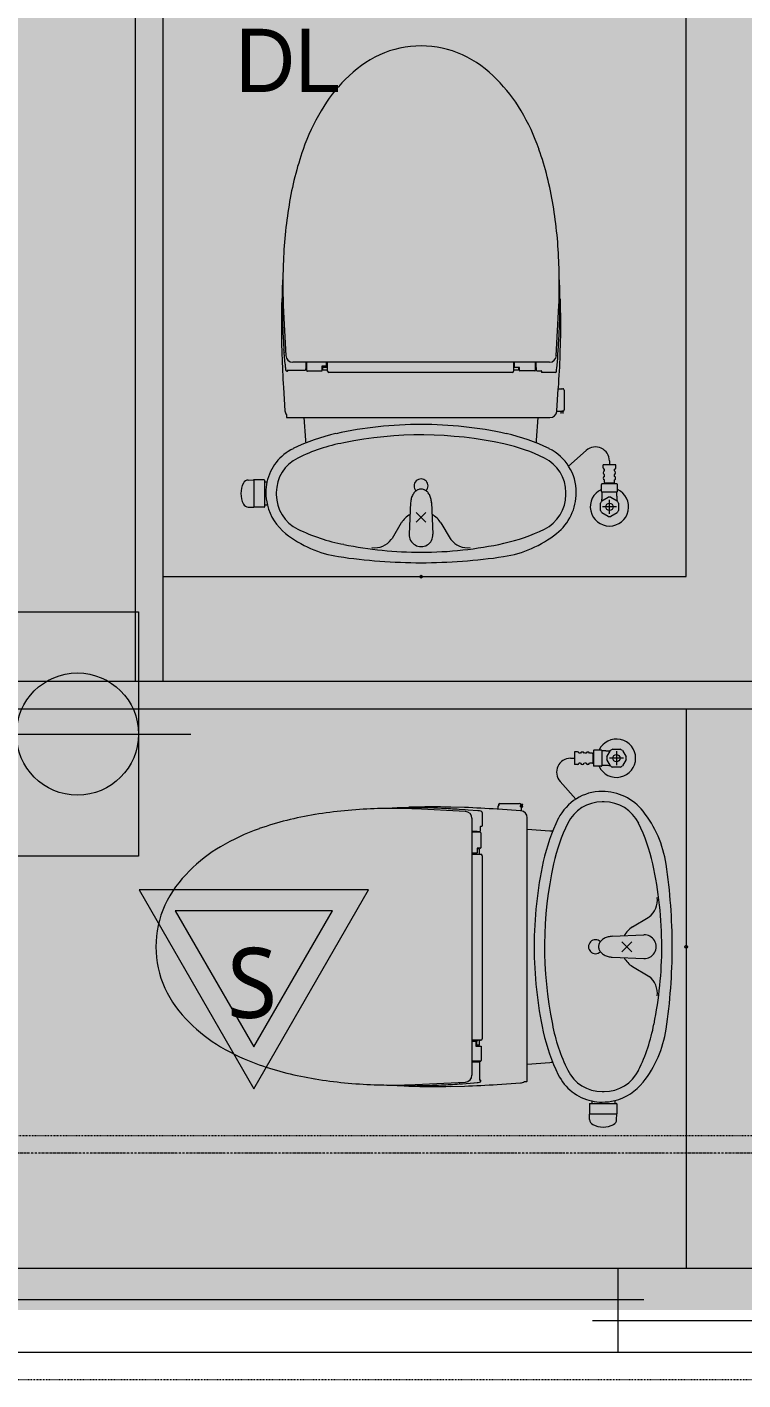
# Model space of a CAD drawing. Header units: millimetres. Extents: x -376000 to 292178, y -193032 to 188048.
# Drawn here: x -109615 to -108589, y 56524 to 58461 of the extents above; entities that cross this region are included whole.
import ezdxf

# ---------------------------------------------------------------- set-up
doc = ezdxf.new("R2010")
doc.units = ezdxf.units.MM
for name, pattern in [('VW-01 短破線', [2.116125, 1.058062, -1.058062]), ('ラインタイプ-1', [2.116531, 1.058062, -1.058469]), ('ラインタイプ-28', [1.058161, 0.705383, -0.352778]), ('ラインタイプ-6', [5.291531, 3.175, -1.058062, 0.352704, -0.705764])]:
    doc.linetypes.add(name, pattern=pattern)
for name, color, linetype, lineweight, true_color in [('02_0.25', 1, 'Continuous', 25, 0xff0000), ('03_0.15', 7, 'Continuous', 15, 0x990099), ('04_0.10', 7, 'Continuous', 9, 0x0099ff), ('05_0.05点線', 9, 'ラインタイプ-28', 5, 0x808080), ('06一点鎖線', 7, 'ラインタイプ-6', 9, 0x9999ff), ('08_ハッチ・色', 7, 'Continuous', 5, 0x888888)]:
    doc.layers.add(name, color=color, linetype=linetype, lineweight=lineweight, true_color=true_color)
for name, color, linetype, lineweight in [('07_文字・記号', 7, 'Continuous', 9), ('_塗（エリア） (2D)', 7, 'Continuous', 5), ('_天井プロット (2D)', 7, 'Continuous', 5), ('_平面図(既存部) (2D)', 7, 'Continuous', 5), ('_平面図（新設） (2D)', 7, 'Continuous', 5), ('_梁 (2D)', 7, 'Continuous', 5)]:
    doc.layers.add(name, color=color, linetype=linetype, lineweight=lineweight)
doc.styles.add('Yu Gothic UI (bold)', font='Yu Gothic UI.ttf')
doc.styles.add('ＭＳ Ｐゴシック', font='MS PGothic.ttf')

# ---------------------------------------------------------------- blocks, each defined once
blk = doc.blocks.new('塗（エリア） (2D)')
at = {"layer": '08_ハッチ・色', "linetype": 'Continuous', "lineweight": 0, "true_color": 0xa698ff, "transparency": 33554559}
blk.add_hatch(color=181, dxfattribs=at).paths.add_polyline_path([(-110447.7, 61723.6), (-109125.2, 61723.6), (-109125.2, 60984), (-108475.2, 60984), (-108475.2, 56623.6), (-110447.7, 56623.6)])
blk = doc.blocks.new('グループ-31')
at = {"layer": '03_0.15'}
for p, q in [((0, -60), (0, 60)), ((-1113.1, 15), (37, 15)), ((-37, -15), (1113.1, -15))]:
    blk.add_line(p, q, dxfattribs=at)
at = {"layer": '04_0.10'}
for p, q in [((-1113.1, 60), (1113.1, 60)), ((-1113.1, -60), (1113.1, -60))]:
    blk.add_line(p, q, dxfattribs=at)
blk = doc.blocks.new('シンボル-2')
at = {"layer": '02_0.25', "color": 7}
blk.add_blockref('グループ-31', (0, 0), dxfattribs=at)
blk = doc.blocks.new('平面図(既存部) (2D)')
at = {"layer": '06一点鎖線'}
blk.add_line((-96430.237, 56848.559), (-131430.237, 56848.559), dxfattribs=at)
at = {"layer": '04_0.10', "color": 7}
blk.add_blockref('シンボル-2', (-108767.737, 56623.559), dxfattribs=at)
blk = doc.blocks.new('グループ-752')
at = {"layer": '04_0.10'}
for p, q in [((-108836, 57414), (-108830.2, 57414)), ((-108830.2, 57423), (-108830.2, 57405)), ((-108826, 57423), (-108830.2, 57423)), ((-108821.7, 57421.3), (-108824.2, 57421.3)), ((-108813.7, 57421.3), (-108816.2, 57421.3)), ((-108805.2, 57421.3), (-108808.7, 57421.3)), ((-108804.2, 57420.1), (-108804.2, 57407.9)), ((-108803.2, 57425.1), (-108803.2, 57420.6)), ((-108803.2, 57420.6), (-108803.2, 57407.4)), ((-108792, 57425.5), (-108802.5, 57425.5)), ((-108791.2, 57425.1), (-108791.2, 57403)), ((-108785.4, 57424.5), (-108791.2, 57424.5)), ((-108784.1, 57416), (-108778.9, 57425)), ((-108778.9, 57403.1), (-108784.1, 57412)), ((-108760.2, 57414), (-108780.2, 57414)), ((-108775.4, 57427), (-108765, 57427)), ((-108770.2, 57424), (-108770.2, 57404)), ((-108761.6, 57425), (-108756.4, 57416)), ((-108756.4, 57412), (-108761.6, 57403)), ((-108826, 57405), (-108830.2, 57405)), ((-108821.7, 57406.8), (-108824.2, 57406.8)), ((-108813.7, 57406.8), (-108816.2, 57406.8)), ((-108805.2, 57406.8), (-108808.7, 57406.8)), ((-108803.2, 57407.4), (-108803.2, 57403)), ((-108792, 57402.5), (-108802.5, 57402.5)), ((-108785.4, 57403.5), (-108791.2, 57403.5)), ((-108765, 57401), (-108775.4, 57401)), ((-108828.6, 57355.4), (-108851, 57380.8)), ((-109084.3, 57342.9), (-109099.3, 57342.1)), ((-109074.3, 57343), (-109081.7, 57343)), ((-109073.3, 57343), (-109074.3, 57343)), ((-109069.8, 57343), (-109073.3, 57343)), ((-109068.9, 57343), (-109069.8, 57343)), ((-109065.4, 57343), (-109068.9, 57343)), ((-108986.7, 57337.9), (-109058.6, 57341.6)), ((-108988, 57343.5), (-109007.5, 57344)), ((-108987.2, 57340), (-108995.5, 57340.6)), ((-108982.5, 57339.8), (-108987.2, 57340)), ((-108969, 57338.6), (-108982.5, 57339.8)), ((-108962.7, 57336.1), (-108962.7, 57317)), ((-108939.5, 57340.8), (-108941.1, 57340.9)), ((-108939.5, 57340.8), (-108939.5, 57345.7)), ((-108907.5, 57338.7), (-108939.5, 57340.8)), ((-108939.2, 57346), (-108938.6, 57346)), ((-108939, 57346.5), (-108939, 57347)), ((-108937.5, 57349), (-108909, 57349)), ((-108907, 57347.5), (-108907.5, 57347.5)), ((-108907.5, 57347), (-108907.5, 57346.3)), ((-108907.5, 57344.5), (-108907.5, 57345.7)), ((-108907.5, 57344.5), (-108907, 57344.5)), ((-108904.3, 57347.5), (-108907, 57347.5)), ((-108907, 57344.5), (-108904.3, 57344.5)), ((-108907, 57344.5), (-108907, 57338.6)), ((-108905.7, 57347), (-108904.3, 57347)), ((-108904.3, 57345), (-108905.7, 57345)), ((-108904.3, 57347), (-108904.3, 57347.5)), ((-108904.3, 57344.5), (-108904.3, 57345)), ((-108787.7, 57351.5), (-108790.7, 57351.5)), ((-108977.3, 57327.9), (-108977.3, 56960.1)), ((-108965.1, 57310.1), (-108965, 57316)), ((-108964.5, 57316.5), (-108963.2, 57316.5)), ((-108898.2, 57144), (-108898.2, 57328.7)), ((-108973.6, 57309.1), (-108977.3, 57309.1)), ((-108965.8, 57308), (-108977.3, 57308)), ((-108969.7, 57309.1), (-108973.6, 57309.1)), ((-108969.7, 57309.1), (-108968.7, 57309.1)), ((-108968.7, 57309.1), (-108967.9, 57309.1)), ((-108967.9, 57309.1), (-108966.6, 57309.1)), ((-108964.8, 57307), (-108964.8, 57285.5)), ((-108865.6, 57309.7), (-108898.2, 57312.1)), ((-108970.2, 57278), (-108977.3, 57278)), ((-108977.3, 57276.4), (-108964.7, 57276.4)), ((-108969.7, 57285), (-108969.7, 57278.5)), ((-108965.3, 57285), (-108969.7, 57285)), ((-108967, 57284), (-108969.7, 57284)), ((-108966.5, 57276.9), (-108966.5, 57283.5)), ((-108962.7, 57274.4), (-108962.7, 57144)), ((-108747.1, 57172.4), (-108724.7, 57185.7)), ((-108724.7, 57185.7), (-108723.4, 57186.7)), ((-108776.2, 57159), (-108731, 57161)), ((-108962.7, 57144), (-108962.7, 57012)), ((-108898.2, 57004.9), (-108898.2, 57144)), ((-108762.3, 57151.1), (-108748.2, 57136.9)), ((-108748.2, 57151.1), (-108762.3, 57136.9)), ((-108776.2, 57129), (-108731, 57127)), ((-108747.1, 57115.7), (-108724.7, 57102.3)), ((-108724.7, 57102.3), (-108723.4, 57101.3)), ((-108964.7, 57010), (-108977.3, 57010)), ((-108971.8, 57008.5), (-108977.3, 57008.5)), ((-108971.8, 57008.5), (-108971.8, 57001.5)), ((-108970.2, 57009.2), (-108970.4, 57009.5)), ((-108970.1, 57003.5), (-108970.2, 57009)), ((-108970.1, 57009.2), (-108969.3, 57009.2)), ((-108966.6, 57003.5), (-108966.5, 57009)), ((-108898.2, 56966.1), (-108898.2, 57004.9)), ((-108971.8, 57001.5), (-108964.3, 57001.5)), ((-108967.1, 57003), (-108969.6, 57003)), ((-108964.3, 57001.5), (-108964.3, 56981)), ((-108965.3, 56980), (-108977.3, 56980)), ((-108977.3, 56978.9), (-108967.8, 56979)), ((-108966.9, 56978.9), (-108967.8, 56979)), ((-108965.9, 56952.2), (-108965.9, 56977.9)), ((-108898.2, 56976), (-108865.6, 56978.3)), ((-108898.2, 56959.3), (-108898.2, 56966.1)), ((-109099.3, 56946), (-109084.3, 56945.1)), ((-109058.6, 56946.5), (-108986.7, 56950.2)), ((-108994.5, 56947.5), (-108991.2, 56947.6)), ((-108991, 56947.6), (-108974.7, 56948.9)), ((-108974.4, 56949), (-108969.8, 56949.4)), ((-108965.2, 56953), (-108965.9, 56953)), ((-108964.7, 56951.8), (-108964.7, 56952.5)), ((-108941.1, 56946.8), (-108907.5, 56949)), ((-108902.1, 56951), (-108898.7, 56951)), ((-108898.2, 56956.6), (-108898.2, 56959.3)), ((-108898.2, 56951.5), (-108898.2, 56956.6)), ((-109082, 56945.1), (-109074.3, 56945)), ((-109074.3, 56945), (-109073.3, 56945)), ((-109073.3, 56945), (-109069.8, 56945)), ((-109069.8, 56945), (-109068.6, 56945)), ((-109068.6, 56945), (-109055.6, 56945.1)), ((-109007.5, 56944), (-108988, 56944.5)), ((-108790.7, 56936.5), (-108787.7, 56936.5)), ((-108808.7, 56919), (-108808.7, 56904.8)), ((-108808.2, 56919.5), (-108805.7, 56919.5)), ((-108805.7, 56923.1), (-108805.7, 56919.5)), ((-108805.7, 56919.5), (-108772.7, 56919.5)), ((-108772.7, 56923.7), (-108772.7, 56919.5)), ((-108772.7, 56919.5), (-108770.2, 56919.5)), ((-108769.7, 56919), (-108769.7, 56904.8)), ((-108808.6, 56896.4), (-108808.7, 56904)), ((-108808.2, 56904.5), (-108770.2, 56904.5)), ((-108769.9, 56896.4), (-108769.7, 56904))]:
    blk.add_line(p, q, dxfattribs=at)
for centre, radius in [((-108770.2, 57414), 5.15), ((-108670.2, 57144), 2)]:
    blk.add_circle(centre, radius, dxfattribs=at)
for centre, radius, start, end in [((-108770.2, 57414), 27.5, 204.7196, 155.2804), ((-108836, 57394), 20, 90, 221.3478), ((-108826, 57421.3), 1.75, 0, 90), ((-108819, 57419.7), 3.16, 29.6168, 150.3832), ((-108811.2, 57420.1), 2.75, 24.7615, 155.2385), ((-108805.2, 57420.3), 1, 0, 90), ((-108797.2, 57415.3), 11.5, 116.9624, 121.449), ((-108797.2, 57415.3), 11.5, 58.551, 63.0376), ((-108785.4, 57469.5), 45, 270, 278.2021), ((-108770.2, 57414), 14, 171.7867, 188.2133), ((-108770.2, 57414), 14, 111.7866, 128.212), ((-108770.2, 57414), 14, 51.7866, 68.2129), ((-108770.2, 57414), 14, 351.7881, 8.2136), ((-108826, 57406.8), 1.75, 270, 0), ((-108819, 57408.3), 3.16, 209.6168, 330.3832), ((-108811.2, 57407.9), 2.75, 204.7615, 335.2385), ((-108805.2, 57407.8), 1, 270, 0), ((-108797.2, 57412.8), 11.5, 238.551, 243.0376), ((-108797.2, 57412.8), 11.5, 296.9624, 301.449), ((-108785.4, 57358.5), 45, 81.7981, 90.1118), ((-108770.2, 57414), 14, 231.787, 248.2136), ((-108770.2, 57414), 14, 291.787, 308.2135), ((-108790.7, 57296.5), 70, 90, 153.7976), ((-108790.7, 57291.5), 75, 38.4915, 90), ((-109129.2, 56876.2), 462.9, 99.0818, 109.2986), ((-109094.7, 56675), 667, 91.9383, 99.28), ((-109088.6, 56505.1), 837, 90.7309, 91.962), ((-109088.6, 56505.1), 837, 87.943, 90.7309), ((-109080.7, 57269.3), 73.6, 90.7988, 92.7665), ((-109067.1, 57341.3), 2.5, 91.1775, 135.9651), ((-109032.7, 56135.3), 1208.9, 88.803, 91.6302), ((-109065.4, 56299.1), 1044, 87.5652, 90), ((-109070.1, 56262.7), 1080.5, 86.0388, 87.3989), ((-109051.3, 55799.8), 1545, 85.9093, 87.652), ((-108987.3, 57327.9), 10, 0, 86.754), ((-108976.7, 57254.1), 84.9, 81.6887, 84.7763), ((-108964.7, 57336.1), 2, 0, 81.6887), ((-108939.2, 57345.7), 0.3, 90, 180), ((-108939, 57347.8), 0.3, 151.9275, 267.8503), ((-108937.5, 57347), 2, 90, 151.9275), ((-108933.9, 57347), 5.05, 173.7824, 179.4743), ((-108938.4, 57346.5), 0.64, 177.0939, 212.6116), ((-108938.6, 57346.3), 0.32, 218.0578, 269.7392), ((-108909, 57347), 2, 14.4901, 89.9912), ((-108907.8, 57346.3), 0.306, 269.2764, 358.8985), ((-108907.8, 57345.7), 0.306, 1.141, 90.684), ((-108909.4, 57347), 1.94, 0.0021, 14.9317), ((-108908.2, 57328.7), 10, 82.7944, 86.1076), ((-108908.2, 57328.7), 10, 0, 82.7944), ((-108905.7, 57346), 1, 90, 270), ((-108790.7, 57296.5), 55, 90, 153.7976), ((-108787.7, 57296.5), 55, 26.2024, 90), ((-108857.3, 57238.6), 160, 8.4998, 38.4915), ((-108964.5, 57316), 0.5, 90, 179.7172), ((-108963.2, 57317), 0.5, 270, 0), ((-108611.3, 57208.2), 270, 153.7976, 167.6448), ((-108611.3, 57208.2), 255, 153.7976, 167.6448), ((-108967.2, 57208.2), 255, 12.3552, 26.2024), ((-109180.8, 57023.4), 306.9, 109.2961, 120.7098), ((-108966.1, 57310.1), 1, 270.4993, 359.7161), ((-108965.8, 57307), 1, 0, 90), ((-108874.8, 57190), 120, 83.7061, 85.585), ((-109220.2, 57089.5), 230, 120.684, 134.8235), ((-108970.2, 57278.5), 0.5, 270, 0), ((-108967, 57283.5), 0.5, 359.8476, 90), ((-108966, 57276.9), 0.5, 180, 270.0365), ((-108965.3, 57285.5), 0.5, 270, 0), ((-108964.7, 57274.4), 2, 0.0101, 89.9724), ((-108318.2, 57144), 570, 167.6448, 180), ((-108318.2, 57144), 555, 167.6448, 191.5081), ((-109260.2, 57144), 555, 0, 12.3552), ((-109490.2, 57144), 800, 0, 8.4998), ((-109264.6, 57131.3), 169, 134.1273, 154.7612), ((-109286.3, 57144), 144, 155.6594, 180), ((-108741.5, 57210.7), 30, 307, 7.3205), ((-108774.9, 57130.8), 28.2, 92.5229, 105.1691), ((-108730.2, 57144), 33, 121, 151.5429), ((-108730.2, 57144), 17, 267.4495, 92.5505), ((-109286.3, 57144), 144, 180, 204.3406), ((-108318.2, 57144), 570, 180, 192.3552), ((-108800.2, 57144), 10, 45.7329, 314.2671), ((-108784.7, 57144), 11.1, 156.2355, 179.8143), ((-108784.7, 57144), 11.1, 180.1857, 203.7645), ((-108782.2, 57142.9), 13.8, 135.6401, 156.0552), ((-108782.2, 57145.2), 13.8, 203.9448, 224.3599), ((-108778.8, 57139.5), 18.6, 118.9872, 135.6963), ((-108776, 57134.7), 24.2, 105.0597, 119.109), ((-109260.2, 57144), 555, 348.4919, 0), ((-109490.2, 57144), 800, 351.5002, 0), ((-108778.8, 57148.5), 18.6, 224.3037, 241.0128), ((-108776, 57153.3), 24.2, 240.891, 254.9403), ((-108774.9, 57157.3), 28.2, 254.8309, 267.4771), ((-108730.2, 57144), 33, 208.4571, 239), ((-108741.5, 57077.4), 30, 352.6795, 53), ((-109264.6, 57156.7), 169, 205.2388, 225.8727), ((-109220.2, 57198.6), 230, 225.1765, 239.316), ((-108611.3, 57079.8), 255, 190.5637, 206.2094), ((-108967.2, 57079.8), 255, 333.8046, 349.4363), ((-108857.3, 57049.4), 160, 321.5085, 351.5002), ((-108967.7, 56952.5), 57.5, 87.81, 93.5063), ((-108971.1, 57009), 0.884, 61.8986, 97.0011), ((-108971.2, 57008.9), 1, 4.2397, 89.9584), ((-108971.2, 57009), 0.987, 34.2751, 58.7289), ((-108970.1, 57009.3), 0.088, 210.1612, 258.9038), ((-108969.3, 57009.2), 0.0296, 273.835, 313.0636), ((-108969.4, 57009.3), 0.194, 315.9512, 337.8466), ((-108961, 57005.8), 8.93, 153.7637, 157.312), ((-108968.5, 57009.5), 0.501, 102.4328, 153.5457), ((-108965.5, 57009), 0.999, 89.9757, 179.0882), ((-108964.7, 57012), 2, 270.0276, 359.9899), ((-108611.3, 57079.8), 270, 192.3552, 206.2024), ((-109180.8, 57264.6), 306.9, 239.2902, 250.7039), ((-108969.6, 57003.5), 0.5, 181, 270), ((-108967.1, 57003.5), 0.5, 270, 359.0001), ((-109129.2, 57411.9), 462.9, 250.7014, 260.9182), ((-108966.9, 56977.9), 1, 0, 89.5), ((-108965.3, 56981), 1, 270, 0), ((-108874.8, 57098), 120, 274.415, 276.2939), ((-108790.7, 56991.5), 55, 206.2349, 270), ((-108787.7, 56991.5), 55, 270, 333.8302), ((-109094.7, 57613), 667, 260.72, 268.0617), ((-109088.6, 57782.9), 837, 268.038, 269.2691), ((-109088.6, 57782.9), 837, 269.2691, 272.057), ((-109062.6, 57916), 970.9, 270.413, 272.45), ((-109070, 58024.2), 1079.3, 272.6004, 273.962), ((-108993.6, 56919.9), 27.6, 91.9027, 93.8833), ((-108991.5, 56954.9), 7.35, 272.2276, 274.0828), ((-109038, 58488), 1544.3, 271.8545, 273.5972), ((-108987.3, 56960.1), 10, 273.246, 0), ((-108974.7, 56949.4), 0.504, 273.189, 316.1247), ((-108977.1, 57029.8), 80.6, 275.1272, 277.5651), ((-108966.7, 56951.8), 2, 277.5651, 0), ((-108965.2, 56952.5), 0.5, 0, 90), ((-108908.2, 56959), 10, 273.8924, 307.5163), ((-108898.7, 56951.5), 0.504, 269.9889, 302.4459), ((-108898.7, 56951.5), 0.505, 302.4716, 352.8051), ((-108790.7, 56991.5), 70, 206.2024, 257.6264), ((-108790.7, 56996.5), 75, 283.8866, 321.5085), ((-109080.7, 57018.7), 73.6, 267.2335, 269.02), ((-109066.6, 56947.2), 3.01, 226.6537, 259.0498), ((-109032.7, 58152.7), 1208.9, 268.3698, 271.197), ((-108808.2, 56919), 0.5, 90, 180), ((-108790.7, 56991.5), 70, 257.6264, 270), ((-108790.7, 56996.5), 75, 270, 283.8866), ((-108770.2, 56919), 0.5, 0, 90), ((-108808.4, 56904.8), 0.3, 180, 270), ((-108808.2, 56904), 0.5, 90, 181), ((-108800.6, 56896.6), 8, 181, 242.7041), ((-108789.2, 56918.6), 32.8, 242.7041, 297.2959), ((-108777.9, 56896.6), 8, 297.2959, 359), ((-108770.2, 56904), 0.5, 359, 90), ((-108770, 56904.8), 0.3, 270, 0)]:
    blk.add_arc(centre, radius, start, end, dxfattribs=at)
blk = doc.blocks.new('グループ-753')
at = {"layer": '04_0.10'}
for p, q in [((-109248.3, 58103.1), (-109249.1, 58088.1)), ((-108851.4, 58088.1), (-108852.2, 58103.1)), ((-109249.2, 58085.8), (-109249.2, 58078.1)), ((-109249.2, 58078.1), (-109249.2, 58077.1)), ((-109249.2, 58077.1), (-109249.2, 58073.6)), ((-109249.2, 58073.6), (-109249.2, 58072.4)), ((-109249.2, 58072.4), (-109249.2, 58059.4)), ((-108851.2, 58078.1), (-108851.3, 58085.5)), ((-108851.2, 58077.1), (-108851.2, 58078.1)), ((-108851.2, 58073.6), (-108851.2, 58077.1)), ((-108851.2, 58072.7), (-108851.2, 58073.6)), ((-108851.2, 58069.2), (-108851.2, 58072.7)), ((-109247.8, 58062.4), (-109244.1, 57990.5)), ((-108856.4, 57990.5), (-108852.7, 58062.4)), ((-109250.2, 58011.3), (-109249.7, 57991.8)), ((-108850.7, 57991.8), (-108850.2, 58011.3)), ((-109246.8, 57998.3), (-109246.7, 57995)), ((-109246.7, 57994.8), (-109245.4, 57978.5)), ((-108854.2, 57991), (-108853.6, 57999.3)), ((-109245.2, 57978.2), (-109244.8, 57973.6)), ((-108866.3, 57981.1), (-109234.1, 57981.1)), ((-109215.3, 57981.1), (-109215.3, 57971.6)), ((-109214.2, 57969.1), (-109214.2, 57981.1)), ((-109185.7, 57975.5), (-109192.7, 57975.5)), ((-109192.7, 57975.5), (-109192.7, 57968.1)), ((-109191.2, 57970.9), (-109191.2, 57973.4)), ((-109190.7, 57973.9), (-109185.3, 57974)), ((-109185.7, 57975.5), (-109185.7, 57981.1)), ((-109185.1, 57973.9), (-109185.1, 57973.1)), ((-109185, 57973.9), (-109184.7, 57974.1)), ((-109184.2, 57968.5), (-109184.2, 57981.1)), ((-108917.8, 57981.1), (-108917.8, 57968.5)), ((-108916.2, 57974), (-108916.2, 57981.1)), ((-108909.2, 57973.5), (-108915.7, 57973.5)), ((-108910.2, 57970.7), (-108910.2, 57973.5)), ((-108909.2, 57969.1), (-108909.2, 57973.5)), ((-108886.2, 57969.6), (-108886.2, 57981.1)), ((-108885.2, 57977.4), (-108885.1, 57981.1)), ((-108885.2, 57973.5), (-108885.2, 57977.4)), ((-108885.2, 57973.5), (-108885.2, 57972.5)), ((-108885.2, 57972.5), (-108885.2, 57971.6)), ((-108855.6, 57972.7), (-108854.4, 57986.3)), ((-108854.4, 57986.3), (-108854.2, 57991)), ((-109242.4, 57968.5), (-109241.7, 57968.5)), ((-109242.1, 57969.7), (-109216.3, 57969.7)), ((-109241.2, 57969), (-109241.2, 57969.7)), ((-109215.3, 57970.7), (-109215.3, 57971.6)), ((-109192.7, 57968.1), (-109213.2, 57968.1)), ((-109190.7, 57970.4), (-109185.3, 57970.3)), ((-109050.2, 57966.5), (-109182.2, 57966.5)), ((-108919.8, 57966.5), (-109050.2, 57966.5)), ((-108917.3, 57970.2), (-108910.7, 57970.2)), ((-108887.2, 57968.6), (-108908.7, 57968.6)), ((-108885.2, 57971.6), (-108885.2, 57970.4)), ((-108884.2, 57968.9), (-108878.2, 57968.8)), ((-108877.7, 57968.3), (-108877.7, 57967)), ((-108858.1, 57966.5), (-108877.2, 57966.5)), ((-109247.5, 57944.9), (-109245.3, 57911.3)), ((-108855.6, 57911.3), (-108853.5, 57943.2)), ((-108853.5, 57943.2), (-108853.4, 57944.9)), ((-108853.5, 57943.2), (-108848.5, 57943.2)), ((-108848.2, 57942.9), (-108848.2, 57942.4)), ((-108847.7, 57942.8), (-108847.2, 57942.8)), ((-108845.2, 57941.2), (-108845.2, 57912.7)), ((-109243.2, 57905.9), (-109243.2, 57902.5)), ((-109242.8, 57902), (-109237.6, 57902)), ((-109237.6, 57902), (-109234.9, 57902)), ((-109234.9, 57902), (-109228.1, 57902)), ((-109228.1, 57902), (-109189.3, 57902)), ((-109218.3, 57902), (-109215.9, 57869.4)), ((-109189.3, 57902), (-109050.2, 57902)), ((-109050.2, 57902), (-108865.6, 57902)), ((-108884.6, 57869.4), (-108882.2, 57902)), ((-108849.7, 57910.7), (-108855.6, 57910.7)), ((-108849.7, 57911.2), (-108848.5, 57911.2)), ((-108849.7, 57911.2), (-108849.7, 57910.7)), ((-108849.7, 57910.7), (-108849.7, 57908.1)), ((-108849.7, 57908.1), (-108849.2, 57908.1)), ((-108849.2, 57908.1), (-108849.2, 57909.4)), ((-108847.2, 57911.2), (-108847.9, 57911.2)), ((-108847.2, 57909.4), (-108847.2, 57908.1)), ((-108847.2, 57908.1), (-108846.7, 57908.1)), ((-108846.7, 57910.8), (-108846.7, 57911.3)), ((-108846.7, 57908.1), (-108846.7, 57910.8)), ((-108838.9, 57832.4), (-108813.4, 57854.8)), ((-108780.2, 57839.8), (-108780.2, 57834)), ((-108789.2, 57829.8), (-108789.2, 57834)), ((-108771.2, 57834), (-108789.2, 57834)), ((-108787.5, 57825.5), (-108787.5, 57828)), ((-108787.5, 57817.5), (-108787.5, 57820)), ((-108773, 57825.5), (-108773, 57828)), ((-108773, 57817.5), (-108773, 57820)), ((-108771.2, 57829.8), (-108771.2, 57834)), ((-109297.8, 57812.4), (-109290.2, 57812.5)), ((-109289.7, 57812), (-109289.7, 57774)), ((-109275.2, 57812.5), (-109289.4, 57812.5)), ((-109274.7, 57812), (-109274.7, 57809.5)), ((-109274.7, 57809.5), (-109274.7, 57776.5)), ((-109271.1, 57809.5), (-109274.7, 57809.5)), ((-108791.7, 57795.8), (-108791.7, 57806.2)), ((-108786.8, 57807), (-108791.3, 57807)), ((-108787.5, 57809), (-108787.5, 57812.5)), ((-108773.6, 57807), (-108786.8, 57807)), ((-108774.1, 57808), (-108786.3, 57808)), ((-108769.2, 57807), (-108773.6, 57807)), ((-108773, 57809), (-108773, 57812.5)), ((-108768.7, 57795.8), (-108768.7, 57806.2)), ((-109257.7, 57794.5), (-109257.7, 57791.5)), ((-109065.2, 57780), (-109067.2, 57734.8)), ((-109035.3, 57780), (-109033.3, 57734.8)), ((-108842.7, 57791.5), (-108842.7, 57794.5)), ((-108793.2, 57768.8), (-108793.2, 57779.2)), ((-108769.2, 57795), (-108791.3, 57795)), ((-108791.2, 57782.7), (-108782.2, 57787.9)), ((-108790.7, 57789.2), (-108790.7, 57795)), ((-108780.2, 57764), (-108780.2, 57784)), ((-108778.2, 57787.9), (-108769.3, 57782.7)), ((-108769.8, 57789.1), (-108769.8, 57795)), ((-108767.2, 57779.2), (-108767.2, 57768.8)), ((-109297.8, 57773.7), (-109290.2, 57773.5)), ((-109275.2, 57773.5), (-109289.4, 57773.5)), ((-109274.7, 57776.5), (-109274.7, 57774)), ((-109270.5, 57776.5), (-109274.7, 57776.5)), ((-109043.2, 57766.1), (-109057.3, 57752)), ((-109043.2, 57752), (-109057.3, 57766.1)), ((-108782.2, 57760.2), (-108791.2, 57765.4)), ((-108770.2, 57774), (-108790.2, 57774)), ((-108769.2, 57765.4), (-108778.2, 57760.2)), ((-109078.6, 57750.9), (-109091.9, 57728.5)), ((-109021.9, 57750.9), (-109008.5, 57728.5)), ((-109091.9, 57728.5), (-109092.9, 57727.2)), ((-109008.5, 57728.5), (-109007.6, 57727.2))]:
    blk.add_line(p, q, dxfattribs=at)
for centre, radius in [((-108780.2, 57774), 5.15), ((-109050.2, 57674), 2)]:
    blk.add_circle(centre, radius, dxfattribs=at)
for centre, radius, start, end in [((-109037.5, 58268.4), 169, 115.2388, 135.8727), ((-109050.2, 58290.1), 144, 90, 114.3406), ((-109050.2, 58290.1), 144, 65.6594, 90), ((-109062.9, 58268.4), 169, 44.1273, 64.7612), ((-108995.7, 58224), 230, 135.1765, 149.316), ((-109104.8, 58224), 230, 30.684, 44.8235), ((-108929.6, 58184.6), 306.9, 149.2902, 160.7039), ((-109170.8, 58184.6), 306.9, 19.2961, 30.7098), ((-108782.4, 58133), 462.9, 160.7014, 170.9182), ((-109318.1, 58133), 462.9, 9.0818, 19.2986), ((-108581.2, 58098.5), 667, 170.72, 178.0617), ((-109519.2, 58098.5), 667, 1.9383, 9.28), ((-108411.3, 58092.4), 837, 178.038, 179.2691), ((-109689.1, 58092.4), 837, 0.7309, 1.962), ((-108411.3, 58092.4), 837, 179.2691, 182.057), ((-109689.1, 58092.4), 837, 357.943, 0.7309), ((-108041.6, 58036.5), 1208.9, 178.3698, 181.197), ((-109247, 58070.3), 3.01, 136.6537, 169.0498), ((-109175.6, 58084.5), 73.6, 177.2335, 179.02), ((-108924.9, 58084.5), 73.6, 0.7988, 2.7665), ((-108853, 58070.9), 2.5, 1.1775, 45.9651), ((-110058.9, 58036.5), 1208.9, 358.803, 1.6302), ((-108278.3, 58066.4), 970.9, 180.413, 182.45), ((-109895.2, 58069.2), 1044, 357.5652, 0), ((-108170.1, 58073.8), 1079.3, 182.6004, 183.962), ((-109931.6, 58073.9), 1080.5, 356.0388, 357.3989), ((-107706.2, 58041.8), 1544.3, 181.8545, 183.5972), ((-109274.4, 57997.4), 27.6, 1.9027, 3.8833), ((-109239.3, 57995.3), 7.35, 182.2276, 184.0828), ((-110394.4, 58055.1), 1545, 355.9093, 357.652), ((-109244.9, 57978.5), 0.504, 183.189, 226.1247), ((-109164.5, 57980.8), 80.6, 185.1272, 187.5651), ((-109234.1, 57991.1), 10, 183.246, 270), ((-109190.7, 57973.4), 0.5, 91, 180), ((-109185.3, 57975), 1, 274.2397, 359.9584), ((-109185, 57973.9), 0.088, 120.1612, 168.9038), ((-109185, 57973.1), 0.0296, 183.835, 223.0636), ((-109184.9, 57973.2), 0.194, 225.9512, 247.8466), ((-109188.5, 57964.8), 8.93, 63.7637, 67.312), ((-109185.3, 57975), 0.987, 304.2751, 328.7289), ((-109184.7, 57972.3), 0.501, 12.4328, 63.5457), ((-109185.2, 57974.9), 0.884, 331.8986, 7.0011), ((-109241.7, 57971.5), 57.5, 357.81, 3.5063), ((-108915.7, 57974), 0.5, 180, 270), ((-108866.3, 57991.1), 10, 270, 356.754), ((-108940.2, 57980.5), 84.9, 351.6887, 354.7763), ((-109242.4, 57970.5), 2, 187.5651, 270), ((-109241.7, 57969), 0.5, 270, 0), ((-109216.3, 57970.7), 1, 270, 359.5), ((-109213.2, 57969.1), 1, 180, 270), ((-109190.7, 57970.9), 0.5, 180, 269.0001), ((-109185.3, 57969.3), 0.999, 359.9757, 89.0882), ((-109182.2, 57968.5), 2, 180.0276, 269.9899), ((-108919.8, 57968.5), 2, 270.0101, 359.9724), ((-108917.3, 57969.7), 0.5, 90, 180.0365), ((-108910.7, 57970.7), 0.5, 269.8476, 0), ((-108908.7, 57969.1), 0.5, 180, 270), ((-108887.2, 57969.6), 1, 270, 0), ((-108884.2, 57969.9), 1, 180.4993, 269.7161), ((-108878.2, 57968.3), 0.5, 0, 89.7172), ((-108877.2, 57967), 0.5, 180, 270), ((-108858.1, 57968.5), 2, 270, 351.6887), ((-108848.5, 57942.9), 0.3, 0, 90), ((-108847.9, 57942.4), 0.32, 128.0578, 179.7392), ((-108847.8, 57942.1), 0.64, 87.0939, 122.6116), ((-108847.3, 57937.7), 5.05, 83.7824, 89.4743), ((-108846.4, 57942.7), 0.3, 61.9275, 177.8503), ((-108847.2, 57941.2), 2, 360, 61.9275), ((-109235.3, 57912), 10, 183.8924, 217.5163), ((-109242.7, 57902.5), 0.504, 179.9889, 212.4459), ((-109242.7, 57902.5), 0.505, 212.4716, 262.8051), ((-108865.6, 57912), 10, 270, 352.7944), ((-108865.6, 57912), 10, 352.7944, 356.1076), ((-108848.2, 57909.4), 1, 0, 180), ((-108848.5, 57911.5), 0.306, 271.141, 0.684), ((-108847.9, 57911.5), 0.306, 179.2764, 268.8985), ((-108847.2, 57913.2), 1.94, 270.0021, 284.9317), ((-108847.2, 57912.7), 2, 284.4901, 359.9912), ((-109114.4, 57615.1), 270, 102.3552, 116.2024), ((-109050.2, 57322), 570, 90, 102.3552), ((-109050.2, 57322), 555, 77.6448, 101.5081), ((-109050.2, 57322), 570, 77.6448, 90), ((-108986, 57615.1), 270, 63.7976, 77.6448), ((-109202.7, 57794.5), 70, 116.2024, 167.6264), ((-109114.4, 57615.1), 255, 100.5637, 116.2094), ((-109096.3, 57878.6), 120, 184.415, 186.2939), ((-108986, 57615.1), 255, 63.7976, 77.6448), ((-109004.2, 57878.6), 120, 353.7061, 355.585), ((-108897.7, 57794.5), 70, 0, 63.7976), ((-108800.2, 57839.8), 20, 0, 131.3478), ((-109202.7, 57794.5), 55, 116.2349, 180), ((-108897.7, 57794.5), 55, 0, 63.7976), ((-108787.5, 57829.8), 1.75, 180, 270), ((-108785.9, 57822.8), 3.16, 119.6168, 240.3832), ((-108786.3, 57815), 2.75, 114.7615, 245.2385), ((-108773, 57829.8), 1.75, 270, 0), ((-108774.6, 57822.8), 3.16, 299.6168, 60.3832), ((-108774.1, 57815), 2.75, 294.7615, 65.2385), ((-109275.7, 57793), 32.8, 152.7041, 207.2959), ((-109297.7, 57804.4), 8, 91, 152.7041), ((-109290.2, 57812), 0.5, 0, 91), ((-109289.4, 57812.2), 0.3, 90, 180), ((-109275.2, 57812), 0.5, 0, 90), ((-109202.7, 57794.5), 70, 167.6264, 180), ((-109050.2, 57804), 10, 315.7329, 224.2671), ((-109049.1, 57786), 13.8, 113.9448, 134.3599), ((-109050.2, 57788.4), 11.1, 90.1857, 113.7645), ((-109050.3, 57788.4), 11.1, 66.2355, 89.8143), ((-109051.4, 57786), 13.8, 45.6401, 66.0552), ((-108780.2, 57774), 27.5, 114.7196, 65.2804), ((-108781.5, 57801), 11.5, 148.551, 153.0376), ((-108786.5, 57809), 1, 180, 270), ((-108774, 57809), 1, 270, 0), ((-108779, 57801), 11.5, 26.9624, 31.449), ((-109197.7, 57794.5), 75, 180, 193.8866), ((-109202.7, 57791.5), 55, 180, 243.8302), ((-109037, 57778.7), 28.2, 164.8309, 177.4771), ((-109040.9, 57779.8), 24.2, 150.891, 164.9403), ((-109045.7, 57782.6), 18.6, 134.3037, 151.0128), ((-109054.7, 57782.6), 18.6, 28.9872, 45.6963), ((-109059.5, 57779.8), 24.2, 15.0597, 29.109), ((-109063.5, 57778.7), 28.2, 2.5229, 15.1691), ((-108897.7, 57791.5), 55, 296.2024, 360), ((-108902.7, 57794.5), 75, 308.4915, 0), ((-108780.2, 57774), 14, 141.787, 158.2136), ((-108781.5, 57801), 11.5, 206.9624, 211.449), ((-108835.7, 57789.1), 45, 351.7981, 0.1118), ((-108780.2, 57774), 14, 81.7867, 98.2133), ((-108724.8, 57789.1), 45, 180, 188.2021), ((-108779, 57801), 11.5, 328.551, 333.0376), ((-108780.2, 57774), 14, 21.7866, 38.212), ((-109297.7, 57781.7), 8, 207.2959, 269), ((-109290.2, 57774), 0.5, 269, 0), ((-109289.4, 57773.8), 0.3, 180, 270), ((-109275.2, 57774), 0.5, 270, 0), ((-109197.7, 57794.5), 75, 193.8866, 231.5085), ((-109050.2, 57734), 33, 118.4571, 149), ((-109050.2, 57734), 33, 31, 61.5429), ((-108780.2, 57774), 14, 201.787, 218.2135), ((-108780.2, 57774), 14, 261.7881, 278.2136), ((-108780.2, 57774), 14, 321.7866, 338.2129), ((-109114.4, 57971), 255, 243.8046, 259.4363), ((-108986, 57971), 255, 282.3552, 296.2024), ((-109144.8, 57861.1), 160, 231.5085, 261.5002), ((-109116.9, 57745.3), 30, 262.6795, 323), ((-109050.2, 57734), 17, 177.4495, 2.5505), ((-109050.2, 58264), 555, 270, 282.3552), ((-108983.6, 57745.3), 30, 217, 277.3205), ((-108955.6, 57861.1), 160, 278.4998, 308.4915), ((-109050.2, 58494), 800, 261.5002, 270), ((-109050.2, 58264), 555, 258.4919, 270), ((-109050.2, 58494), 800, 270, 278.4998)]:
    blk.add_arc(centre, radius, start, end, dxfattribs=at)
blk = doc.blocks.new('平面図（新設） (2D)')
at = {"layer": '04_0.10'}
for p, q in [((-109460.237, 59214.012), (-109460.237, 57524.03)), ((-109420.237, 59174.012), (-109420.237, 57524.03)), ((-108670.237, 57674.03), (-108670.237, 59174.012)), ((-109420.237, 57674.03), (-108670.237, 57674.03)), ((-108520.237, 57524.012), (-110385.237, 57524.012)), ((-108520.237, 57484.012), (-110385.237, 57484.012)), ((-108670.237, 57484.012), (-108670.237, 56684.012))]:
    blk.add_line(p, q, dxfattribs=at)
for name in ['グループ-753', 'グループ-752']:
    blk.add_blockref(name, (0, 0), dxfattribs=at)
blk = doc.blocks.new('換気扇(新規)')
at = {"layer": '07_文字・記号', "linetype": 'Continuous', "lineweight": 0, "true_color": 0x02abea, "transparency": 33554687}
blk.add_hatch(color=140, dxfattribs=at).paths.add_polyline_path([(-175, 175), (175, 175), (175, -175), (-175, -175)])
at = {"layer": '07_文字・記号', "color": 7, "linetype": 'Continuous', "lineweight": 5, "transparency": 33554687}
for p, q in [((0, 250), (0, -250)), ((250, 0), (-250, 0))]:
    blk.add_line(p, q, dxfattribs=at)
at = {"layer": '07_文字・記号', "color": 7, "linetype": 'Continuous', "lineweight": 5, "transparency": 33554687, "flags": 128}
for points in [[(-175, 175), (175, 175), (175, -175), (-175, -175)], [(48, -175), (148, -175), (148, -208.4), (48, -208.4)], [(60.5, -208.4), (135.5, -208.4), (135.5, -241.7), (60.5, -241.7)]]:
    blk.add_lwpolyline(points, close=True, dxfattribs=at)
at = {"layer": '07_文字・記号', "color": 7, "linetype": 'Continuous', "lineweight": 5, "transparency": 33554687}
for centre in [(-87.5, 0), (87.5, 0)]:
    blk.add_circle(centre, 87.5, dxfattribs=at)
blk = doc.blocks.new('人感センサー')
at = {"layer": '07_文字・記号', "color": 160, "true_color": 0x003dff, "flags": 128}
for points in [[(0, -184.4), (164.5, 100.6), (-164.5, 100.6)], [(0, -124.4), (112.6, 70.6), (-112.6, 70.6)]]:
    blk.add_lwpolyline(points, close=True, dxfattribs=at)
at = {"layer": '07_文字・記号', "color": 160, "true_color": 0x003dff, "insert": (-38.4, -84.4), "char_height": 100.5, "attachment_point": 7, "line_spacing_factor": 1.029757, "style": 'Yu Gothic UI (bold)'}
blk.add_mtext('S', dxfattribs=at)
blk = doc.blocks.new('天井プロット (2D)')
at = {"layer": '07_文字・記号', "color": 100, "linetype": 'VW-01 短破線', "true_color": 0x00ff3f}
blk.add_circle((-112176.6, 62510), 4300, dxfattribs=at)
at = {"layer": '04_0.10', "color": 7}
blk.add_blockref('人感センサー', (-109290, 57125), dxfattribs=at)
at = {"layer": '07_文字・記号', "color": 7, "transparency": 33554687, "rotation": 180}
blk.add_blockref('換気扇(新規)', (-109630.2, 57448.6), dxfattribs=at)
at = {"layer": '07_文字・記号', "color": 160, "true_color": 0x0036e9, "insert": (-109316.4, 58458.7), "char_height": 90.45, "attachment_point": 1, "line_spacing_factor": 1.003208, "style": 'ＭＳ Ｐゴシック'}
blk.add_mtext('DL', dxfattribs=at)
blk = doc.blocks.new('梁 (2D)')
at = {"layer": '05_0.05点線', "color": 7, "linetype": 'ラインタイプ-1', "flags": 128}
blk.add_lwpolyline([(-113605.237, 56523.559), (-113605.237, 56873.559), (-107355.237, 56873.559), (-107355.237, 56523.559)], close=True, dxfattribs=at)

msp = doc.modelspace()

# ---------------------------------------------------------------- block references
at = {"layer": '_塗（エリア） (2D)'}
msp.add_blockref('塗（エリア） (2D)', (0, 0), dxfattribs=at)

# ---------------------------------------------------------------- next in the draw order: block references
at = {"layer": '_平面図(既存部) (2D)'}
msp.add_blockref('平面図(既存部) (2D)', (0, 0), dxfattribs=at)

# ---------------------------------------------------------------- next in the draw order: block references
at = {"layer": '_平面図（新設） (2D)'}
msp.add_blockref('平面図（新設） (2D)', (0, 0), dxfattribs=at)

# ---------------------------------------------------------------- next in the draw order: block references
at = {"layer": '_天井プロット (2D)'}
msp.add_blockref('天井プロット (2D)', (0, 0), dxfattribs=at)

# ---------------------------------------------------------------- next in the draw order: block references
at = {"layer": '_梁 (2D)'}
msp.add_blockref('梁 (2D)', (0, 0), dxfattribs=at)

doc.saveas('drawing.dxf')
